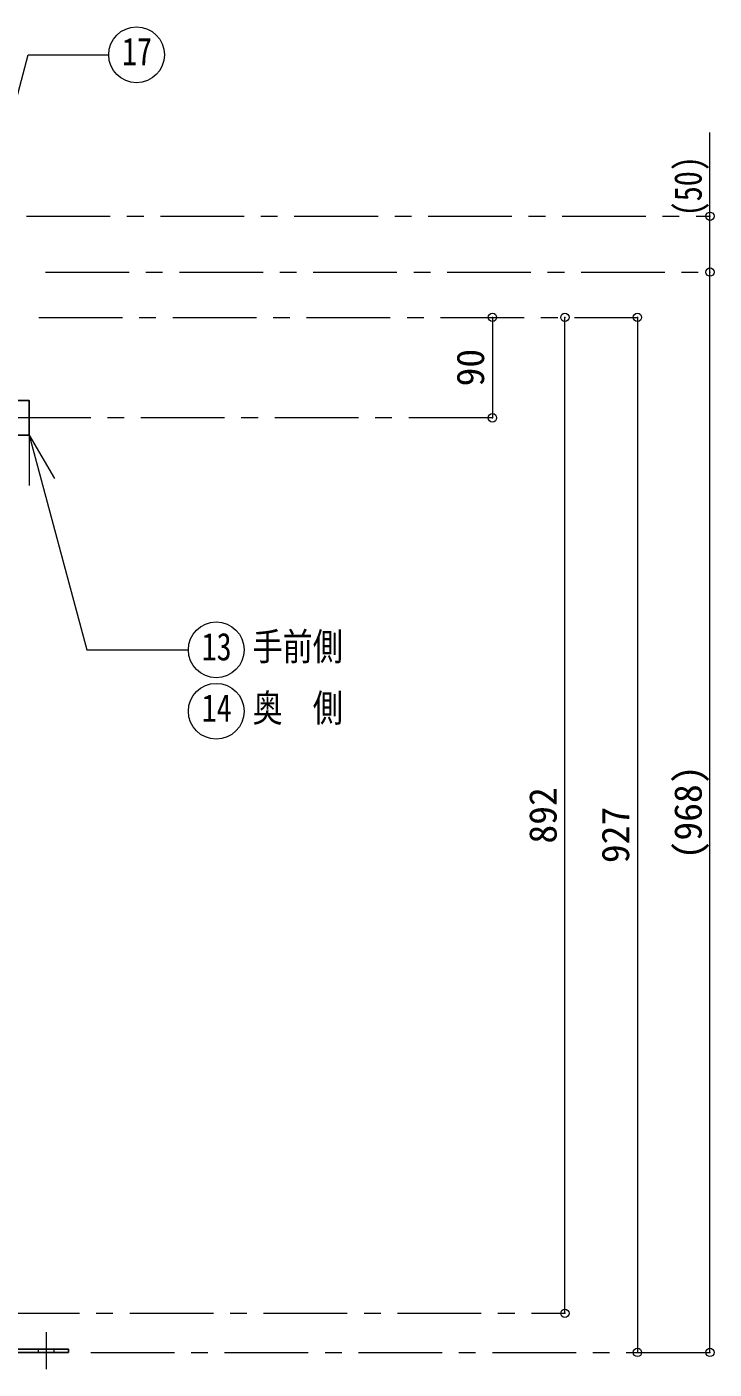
# Model space of a CAD drawing. Units: millimetres at full size, sheet at 1:15; some dimension numbers follow another scale. Extents: x -3184 to 2891, y -2037 to 2178.
# Drawn here: x 186 to 802, y -1252 to -50 of the extents above; entities that cross this region are included whole.
import ezdxf
from ezdxf.enums import TextEntityAlignment as Align

# ---------------------------------------------------------------- set-up
doc = ezdxf.new("R2010")
doc.units = ezdxf.units.MM
doc.header["$LTSCALE"] = 15
doc.header["$PDMODE"] = 32
doc.header["$PDSIZE"] = 7.5
doc.linetypes.add('CHAIN1', pattern=[8, 5, -1, 1, -1])
doc.linetypes.add('DASHED1', pattern=[1.8, 1.2, -0.6])
doc.layers.add('0-0', color=7, linetype='Continuous', lineweight=18)
doc.styles.add('ＭＳ ゴシック', font='')
doc.styles.get('ＭＳ ゴシック').set_extended_font_data('MS Gothic')

msp = doc.modelspace()

# ---------------------------------------------------------------- linework, layer by layer
at = {"layer": '0-0'}
for p, q in [((140.59, -249.52), (187.36, -74.97)), ((187.36, -74.97), (259.44, -74.97)), ((188.29, -415.62), (188.29, -460.62)), ((188.29, -415.62), (210.79, -454.59))]:
    msp.add_line(p, q, dxfattribs=at)
at = {"layer": '0-0', "color": 4, "lineweight": 9}
for p, q in [((798.3, -269.63), (798.3, -144.63)), ((798.3, -1237.13), (798.3, -269.63)), ((603.3, -310.13), (603.3, -400.13)), ((668.3, -1202.13), (668.3, -310.13)), ((733.3, -310.13), (733.3, -1237.13))]:
    msp.add_line(p, q, dxfattribs=at)
at = {"layer": '0-0', "color": 4, "linetype": 'CHAIN1', "lineweight": 9}
for p, q in [((65.8, -219.63), (798.3, -219.63)), ((202.8, -269.63), (798.3, -269.63)), ((196.8, -310.13), (733.3, -310.13)), ((603.3, -400.13), (113.3, -400.13)), ((158.3, -1202.13), (668.3, -1202.13)), ((203.3, -1219.13), (203.3, -1252.13)), ((243.3, -1237.13), (798.3, -1237.13))]:
    msp.add_line(p, q, dxfattribs=at)
at = {"layer": '0-0', "color": 5, "lineweight": 25}
for p, q in [((178.3, -415.63), (188.3, -415.63)), ((223.3, -1234.13), (-516.7, -1234.13))]:
    msp.add_line(p, q, dxfattribs=at)
at = {"layer": '0-0', "color": 4, "linetype": 'DASHED1', "lineweight": 9}
for p, q in [((196.3, -1234.13), (196.3, -1237.13)), ((210.3, -1234.13), (210.3, -1237.13))]:
    msp.add_line(p, q, dxfattribs=at)
at = {"layer": '0-0', "color": 5, "lineweight": 25}
for points in [[(178.3, -384.63), (188.3, -384.63), (188.3, -415.63)], [(223.3, -1234.13), (223.3, -1237.13), (-516.7, -1237.13)]]:
    msp.add_lwpolyline(points, dxfattribs=at)
at = {"layer": '0-0'}
msp.add_lwpolyline([(188.29, -415.62), (239.82, -607.92), (330.83, -607.92)], dxfattribs=at)
for centre in [(284.44, -74.97), (355.83, -607.92), (355.83, -662.92)]:
    msp.add_circle(centre, 25, dxfattribs=at)
at = {"layer": '0-0', "color": 1}
for p in [(798.3, -219.63), (798.3, -269.63), (603.3, -310.13), (668.3, -310.13), (733.3, -310.13), (603.3, -400.13), (668.3, -1202.13), (733.3, -1237.13), (798.3, -1237.13)]:
    msp.add_point(p, dxfattribs=at)

# ---------------------------------------------------------------- texts
at = {"layer": '0-0', "style": 'ＭＳ ゴシック', "width": 0.8}
for s, p in [('17', (271.31, -91.84)), ('手前側', (388.33, -624.8)), ('13', (342.7, -624.8)), ('14', (342.7, -679.8)), ('奥\u3000側', (388.33, -679.8))]:
    msp.add_text(s, height=24.74, dxfattribs=at).set_placement(p, align=Align.BOTTOM_LEFT)
msp.add_text('(50)', height=24.74, rotation=90, dxfattribs=at).set_placement((798.3, -219.63), align=Align.BOTTOM_LEFT)
at = {"layer": '0-0', "style": 'ＭＳ ゴシック'}
for s, p in [('90', (603.3, -372.01)), ('(968)', (798.3, -795.57)), ('892', (668.3, -781.44)), ('927', (733.3, -798.94))]:
    msp.add_text(s, height=24.74, rotation=90, dxfattribs=at).set_placement(p, align=Align.BOTTOM_LEFT)

doc.saveas('drawing.dxf')
